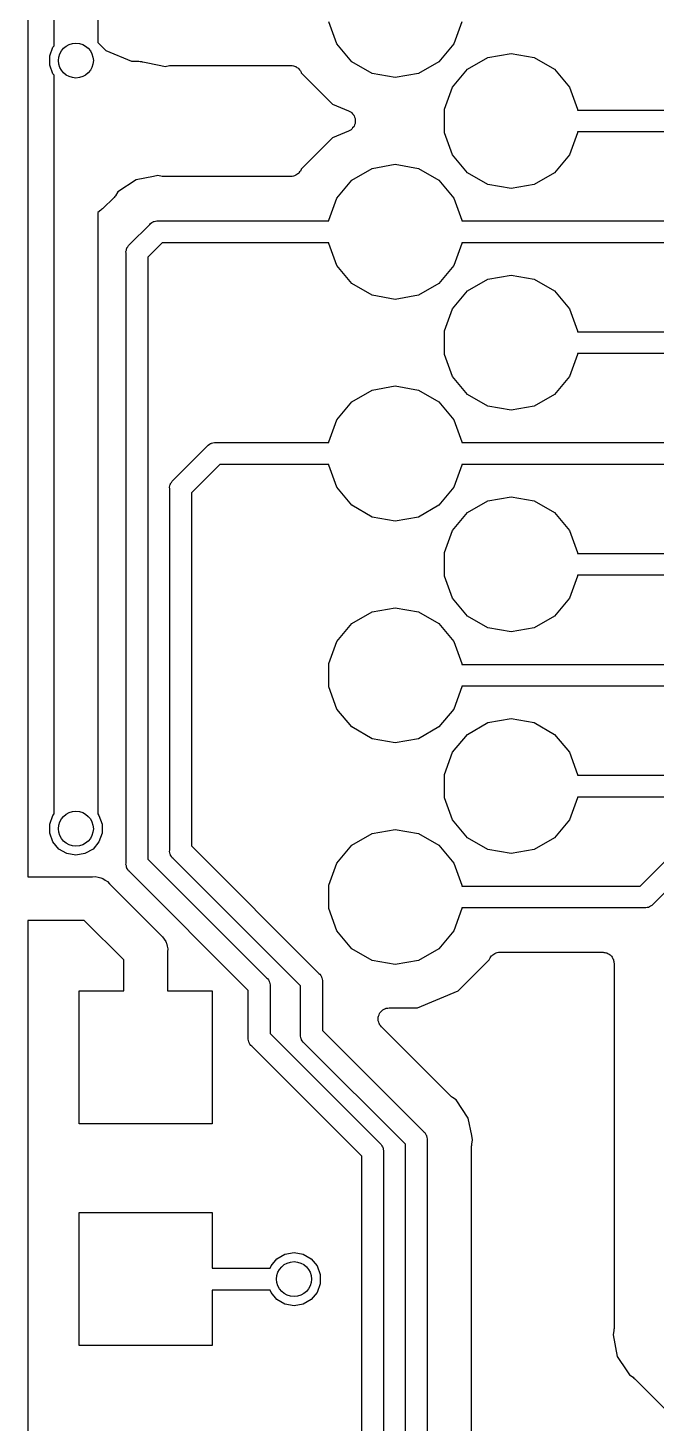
# Model space of a CAD drawing. Extents: x 61 to 194, y -153 to -61.
# Drawn here: x 172.65 to 179.85, y -107.01 to -91.03 of the extents above; entities that cross this region are included whole.
import ezdxf

# ---------------------------------------------------------------- set-up
doc = ezdxf.new("R2010")
doc.units = 0
doc.header["$MEASUREMENT"] = 0
doc.layers.add('BLACK', color=7, linetype='CONTINUOUS')

msp = doc.modelspace()

# ---------------------------------------------------------------- linework, layer by layer
at = {"layer": 'BLACK', "linetype": 'CONTINUOUS'}
for p, q in [((172.95, -91.2312), (172.95, -80.8688)), ((173.45, -80.8688), (173.45, -91.1927)), ((172.65, -81.6329), (172.65, -100.75)), ((176.19, -91.2089), (176.098, -90.9564)), ((177.622, -90.9564), (177.53, -91.2089)), ((172.9, -91.3471), (172.936, -91.2477)), ((172.936, -91.2477), (172.95, -91.2312)), ((173.45, -91.1927), (173.542, -91.285)), ((176.363, -91.4147), (176.19, -91.2089)), ((177.53, -91.2089), (177.357, -91.4147)), ((172.9, -91.4529), (172.9, -91.3471)), ((173.542, -91.285), (173.839, -91.408)), ((173.839, -91.408), (173.921, -91.408)), ((173.921, -91.408), (173.936, -91.4106)), ((173.936, -91.4106), (173.951, -91.4116)), ((173.951, -91.4116), (173.958, -91.4144)), ((173.958, -91.4144), (173.965, -91.4157)), ((173.965, -91.4157), (173.966, -91.4165)), ((173.966, -91.4165), (174.172, -91.4574)), ((176.595, -91.5491), (176.363, -91.4147)), ((177.357, -91.4147), (177.125, -91.5491)), ((177.689, -91.4993), (177.922, -91.3649)), ((177.922, -91.3649), (178.186, -91.3182)), ((178.186, -91.3182), (178.451, -91.3649)), ((178.451, -91.3649), (178.684, -91.4993)), ((172.936, -91.5523), (172.9, -91.4529)), ((172.95, -91.5688), (172.936, -91.5523)), ((172.95, -100.031), (172.95, -91.5688)), ((174.172, -91.4574), (174.172, -91.4574)), ((174.172, -91.4574), (174.222, -91.4674)), ((174.222, -91.4674), (174.272, -91.4574)), ((174.272, -91.4574), (174.285, -91.4572)), ((174.285, -91.4572), (174.297, -91.455)), ((174.297, -91.455), (175.663, -91.455)), ((175.663, -91.455), (175.671, -91.4565)), ((175.671, -91.4565), (175.679, -91.4561)), ((175.679, -91.4561), (175.692, -91.4603)), ((175.692, -91.4603), (175.706, -91.4627)), ((175.706, -91.4627), (175.713, -91.4668)), ((175.713, -91.4668), (175.721, -91.4693)), ((175.721, -91.4693), (175.732, -91.4778)), ((175.732, -91.4778), (175.744, -91.4847)), ((175.744, -91.4847), (175.75, -91.4911)), ((175.75, -91.4911), (175.756, -91.4962)), ((175.756, -91.4962), (175.764, -91.5079)), ((175.764, -91.5079), (175.773, -91.5185)), ((175.773, -91.5185), (175.776, -91.5264)), ((175.776, -91.5264), (175.78, -91.5334)), ((175.78, -91.5334), (175.783, -91.5414)), ((175.783, -91.5414), (176.141, -91.8987)), ((176.86, -91.5958), (176.595, -91.5491)), ((177.125, -91.5491), (176.86, -91.5958)), ((177.516, -91.7051), (177.689, -91.4993)), ((178.684, -91.4993), (178.856, -91.7051)), ((177.424, -91.9576), (177.516, -91.7051)), ((178.856, -91.7051), (178.948, -91.9576)), ((176.141, -91.8987), (176.324, -91.9747)), ((176.324, -91.9747), (176.338, -91.9836)), ((176.338, -91.9836), (176.353, -91.9912)), ((176.353, -91.9912), (176.357, -91.9954)), ((176.357, -91.9954), (176.361, -91.9984)), ((176.361, -91.9984), (176.371, -92.0115)), ((176.371, -92.0115), (176.383, -92.0238)), ((176.383, -92.0238), (176.385, -92.0289)), ((176.385, -92.0289), (176.388, -92.0334)), ((176.388, -92.0334), (176.393, -92.0492)), ((176.393, -92.0492), (176.4, -92.0645)), ((176.4, -92.0645), (176.4, -92.0701)), ((177.424, -92.2264), (177.424, -91.9576)), ((178.948, -91.9576), (178.948, -91.967)), ((178.948, -91.967), (182.256, -91.967)), ((176.324, -92.2093), (176.141, -92.2853)), ((176.338, -92.2004), (176.324, -92.2093)), ((176.353, -92.1928), (176.338, -92.2004)), ((176.357, -92.1886), (176.353, -92.1928)), ((176.361, -92.1856), (176.357, -92.1886)), ((176.371, -92.1725), (176.361, -92.1856)), ((176.383, -92.1602), (176.371, -92.1725)), ((176.385, -92.1551), (176.383, -92.1602)), ((176.388, -92.1506), (176.385, -92.1551)), ((176.393, -92.1348), (176.388, -92.1506)), ((176.4, -92.1195), (176.393, -92.1348)), ((176.4, -92.0701), (176.401, -92.0754)), ((176.401, -92.1086), (176.4, -92.1139)), ((176.4, -92.1139), (176.4, -92.1195)), ((176.401, -92.0754), (176.401, -92.092)), ((176.401, -92.092), (176.401, -92.1086)), ((182.303, -92.217), (178.948, -92.217)), ((178.948, -92.217), (178.948, -92.2264)), ((176.141, -92.2853), (175.783, -92.6426)), ((177.516, -92.4789), (177.424, -92.2264)), ((178.948, -92.2264), (178.856, -92.4789)), ((177.689, -92.6847), (177.516, -92.4789)), ((178.856, -92.4789), (178.684, -92.6847)), ((175.744, -92.6993), (175.732, -92.7062)), ((175.75, -92.6929), (175.744, -92.6993)), ((175.756, -92.6878), (175.75, -92.6929)), ((175.764, -92.6761), (175.756, -92.6878)), ((175.773, -92.6655), (175.764, -92.6761)), ((175.776, -92.6576), (175.773, -92.6655)), ((175.78, -92.6506), (175.776, -92.6576)), ((175.783, -92.6426), (175.78, -92.6506)), ((176.363, -92.7693), (176.595, -92.6349)), ((176.595, -92.6349), (176.86, -92.5882)), ((176.86, -92.5882), (177.125, -92.6349)), ((177.125, -92.6349), (177.357, -92.7693)), ((177.922, -92.8191), (177.689, -92.6847)), ((178.684, -92.6847), (178.451, -92.8191)), ((173.891, -92.7657), (173.682, -92.9056)), ((174.088, -92.7266), (173.891, -92.7657)), ((174.138, -92.7166), (174.088, -92.7266)), ((174.088, -92.7266), (174.088, -92.7266)), ((174.188, -92.7266), (174.138, -92.7166)), ((174.201, -92.7268), (174.188, -92.7266)), ((174.213, -92.729), (174.201, -92.7268)), ((175.663, -92.729), (174.213, -92.729)), ((175.671, -92.7275), (175.663, -92.729)), ((175.679, -92.7279), (175.671, -92.7275)), ((175.692, -92.7237), (175.679, -92.7279)), ((175.706, -92.7213), (175.692, -92.7237)), ((175.713, -92.7172), (175.706, -92.7213)), ((175.721, -92.7146), (175.713, -92.7172)), ((175.732, -92.7062), (175.721, -92.7146)), ((176.19, -92.9751), (176.363, -92.7693)), ((177.357, -92.7693), (177.53, -92.9751)), ((178.186, -92.8658), (177.922, -92.8191)), ((178.451, -92.8191), (178.186, -92.8658)), ((173.637, -92.9673), (173.505, -93.0995)), ((173.645, -92.9571), (173.637, -92.9673)), ((173.653, -92.9481), (173.645, -92.9571)), ((173.682, -92.9056), (173.653, -92.9481)), ((176.098, -93.2276), (176.19, -92.9751)), ((177.53, -92.9751), (177.622, -93.2276)), ((173.486, -93.1153), (173.45, -93.1394)), ((173.45, -93.1394), (173.45, -100.031)), ((173.495, -93.1066), (173.486, -93.1153)), ((173.505, -93.0995), (173.495, -93.1066)), ((173.815, -93.5078), (174.046, -93.2775)), ((174.046, -93.2775), (174.056, -93.2648)), ((174.056, -93.2648), (174.071, -93.2565)), ((174.071, -93.2565), (174.084, -93.247)), ((174.084, -93.247), (174.09, -93.2455)), ((174.09, -93.2455), (174.095, -93.2427)), ((174.095, -93.2427), (174.111, -93.2398)), ((174.111, -93.2398), (174.127, -93.2356)), ((174.127, -93.2356), (174.143, -93.237)), ((174.143, -93.237), (176.098, -93.237)), ((176.098, -93.237), (176.098, -93.2276)), ((177.622, -93.2276), (177.622, -93.237)), ((177.622, -93.237), (181.886, -93.237)), ((174.19, -93.487), (174.025, -93.6518)), ((176.098, -93.487), (174.19, -93.487)), ((176.098, -93.4964), (176.098, -93.487)), ((176.19, -93.7489), (176.098, -93.4964)), ((177.622, -93.4964), (177.53, -93.7489)), ((181.933, -93.487), (177.622, -93.487)), ((177.622, -93.487), (177.622, -93.4964)), ((173.774, -93.5889), (173.778, -93.5729)), ((173.775, -93.6055), (173.774, -93.5889)), ((173.775, -100.595), (173.775, -93.6055)), ((173.778, -93.5729), (173.781, -93.5566)), ((173.781, -93.5566), (173.784, -93.5518)), ((173.784, -93.5518), (173.785, -93.5464)), ((173.785, -93.5464), (173.794, -93.5328)), ((173.794, -93.5328), (173.803, -93.5184)), ((173.803, -93.5184), (173.815, -93.5078)), ((174.025, -93.6518), (174.025, -100.548)), ((176.363, -93.9547), (176.19, -93.7489)), ((177.53, -93.7489), (177.357, -93.9547)), ((176.595, -94.0891), (176.363, -93.9547)), ((177.357, -93.9547), (177.125, -94.0891)), ((177.689, -94.0393), (177.922, -93.9049)), ((177.922, -93.9049), (178.186, -93.8582)), ((178.186, -93.8582), (178.451, -93.9049)), ((178.451, -93.9049), (178.684, -94.0393)), ((176.86, -94.1358), (176.595, -94.0891)), ((177.125, -94.0891), (176.86, -94.1358)), ((177.516, -94.2451), (177.689, -94.0393)), ((178.684, -94.0393), (178.856, -94.2451)), ((177.424, -94.4976), (177.516, -94.2451)), ((178.856, -94.2451), (178.948, -94.4976)), ((177.424, -94.7664), (177.424, -94.4976)), ((178.948, -94.4976), (178.948, -94.507)), ((178.948, -94.507), (181.716, -94.507)), ((177.516, -95.0189), (177.424, -94.7664)), ((178.948, -94.7664), (178.856, -95.0189)), ((181.763, -94.757), (178.948, -94.757)), ((178.948, -94.757), (178.948, -94.7664)), ((177.689, -95.2247), (177.516, -95.0189)), ((178.856, -95.0189), (178.684, -95.2247)), ((176.363, -95.3093), (176.595, -95.1749)), ((176.595, -95.1749), (176.86, -95.1282)), ((176.86, -95.1282), (177.125, -95.1749)), ((177.125, -95.1749), (177.357, -95.3093)), ((177.922, -95.3591), (177.689, -95.2247)), ((178.684, -95.2247), (178.451, -95.3591)), ((176.19, -95.5151), (176.363, -95.3093)), ((177.357, -95.3093), (177.53, -95.5151)), ((178.186, -95.4058), (177.922, -95.3591)), ((178.451, -95.3591), (178.186, -95.4058)), ((176.098, -95.7676), (176.19, -95.5151)), ((177.53, -95.5151), (177.622, -95.7676)), ((174.315, -96.2078), (174.706, -95.8175)), ((174.706, -95.8175), (174.716, -95.8048)), ((174.716, -95.8048), (174.731, -95.7965)), ((174.731, -95.7965), (174.744, -95.787)), ((174.744, -95.787), (174.75, -95.7855)), ((174.75, -95.7855), (174.755, -95.7827)), ((174.755, -95.7827), (174.771, -95.7798)), ((174.771, -95.7798), (174.787, -95.7756)), ((174.787, -95.7756), (174.803, -95.777)), ((174.803, -95.777), (176.098, -95.777)), ((176.098, -95.777), (176.098, -95.7676)), ((177.622, -95.7676), (177.622, -95.777)), ((177.622, -95.777), (181.346, -95.777)), ((174.85, -96.027), (174.525, -96.3518)), ((176.098, -96.027), (174.85, -96.027)), ((176.098, -96.0364), (176.098, -96.027)), ((176.19, -96.2889), (176.098, -96.0364)), ((177.622, -96.0364), (177.53, -96.2889)), ((181.393, -96.027), (177.622, -96.027)), ((177.622, -96.027), (177.622, -96.0364)), ((174.294, -96.2328), (174.303, -96.2184)), ((174.303, -96.2184), (174.315, -96.2078)), ((174.274, -96.2889), (174.278, -96.2729)), ((174.275, -96.3055), (174.274, -96.2889)), ((174.275, -100.445), (174.275, -96.3055)), ((174.278, -96.2729), (174.281, -96.2566)), ((174.281, -96.2566), (174.284, -96.2518)), ((174.284, -96.2518), (174.285, -96.2464)), ((174.285, -96.2464), (174.294, -96.2328)), ((174.525, -96.3518), (174.525, -100.398)), ((176.363, -96.4947), (176.19, -96.2889)), ((177.53, -96.2889), (177.357, -96.4947)), ((176.595, -96.6291), (176.363, -96.4947)), ((177.357, -96.4947), (177.125, -96.6291)), ((177.689, -96.5793), (177.922, -96.4449)), ((177.922, -96.4449), (178.186, -96.3982)), ((178.186, -96.3982), (178.451, -96.4449)), ((178.451, -96.4449), (178.684, -96.5793)), ((176.86, -96.6758), (176.595, -96.6291)), ((177.125, -96.6291), (176.86, -96.6758)), ((177.516, -96.7851), (177.689, -96.5793)), ((178.684, -96.5793), (178.856, -96.7851)), ((177.424, -97.0376), (177.516, -96.7851)), ((178.856, -96.7851), (178.948, -97.0376)), ((177.424, -97.3064), (177.424, -97.0376)), ((178.948, -97.0376), (178.948, -97.047)), ((178.948, -97.047), (181.076, -97.047)), ((177.516, -97.5589), (177.424, -97.3064)), ((178.948, -97.3064), (178.856, -97.5589)), ((181.123, -97.297), (178.948, -97.297)), ((178.948, -97.297), (178.948, -97.3064)), ((179.666, -100.857), (183.108, -97.4155)), ((177.689, -97.7647), (177.516, -97.5589)), ((178.856, -97.5589), (178.684, -97.7647)), ((183.252, -97.625), (179.81, -101.067)), ((176.363, -97.8493), (176.595, -97.7149)), ((176.595, -97.7149), (176.86, -97.6682)), ((176.86, -97.6682), (177.125, -97.7149)), ((177.125, -97.7149), (177.357, -97.8493)), ((177.922, -97.8991), (177.689, -97.7647)), ((178.684, -97.7647), (178.451, -97.8991)), ((176.19, -98.0551), (176.363, -97.8493)), ((177.357, -97.8493), (177.53, -98.0551)), ((178.186, -97.9458), (177.922, -97.8991)), ((178.451, -97.8991), (178.186, -97.9458)), ((176.098, -98.3076), (176.19, -98.0551)), ((177.53, -98.0551), (177.622, -98.3076)), ((176.098, -98.5764), (176.098, -98.3076)), ((177.622, -98.3076), (177.622, -98.317)), ((177.622, -98.317), (180.806, -98.317)), ((176.19, -98.8289), (176.098, -98.5764)), ((177.622, -98.5764), (177.53, -98.8289)), ((180.853, -98.567), (177.622, -98.567)), ((177.622, -98.567), (177.622, -98.5764)), ((176.363, -99.0347), (176.19, -98.8289)), ((177.53, -98.8289), (177.357, -99.0347)), ((177.922, -98.9849), (178.186, -98.9382)), ((178.186, -98.9382), (178.451, -98.9849)), ((176.595, -99.1691), (176.363, -99.0347)), ((177.357, -99.0347), (177.125, -99.1691)), ((177.689, -99.1193), (177.922, -98.9849)), ((178.451, -98.9849), (178.684, -99.1193)), ((176.86, -99.2158), (176.595, -99.1691)), ((177.125, -99.1691), (176.86, -99.2158)), ((177.516, -99.3251), (177.689, -99.1193)), ((178.684, -99.1193), (178.856, -99.3251)), ((177.424, -99.5776), (177.516, -99.3251)), ((178.856, -99.3251), (178.948, -99.5776)), ((177.424, -99.8464), (177.424, -99.5776)), ((178.948, -99.5776), (178.948, -99.587)), ((178.948, -99.587), (180.236, -99.587)), ((177.516, -100.099), (177.424, -99.8464)), ((178.948, -99.8464), (178.856, -100.099)), ((180.283, -99.837), (178.948, -99.837)), ((178.948, -99.837), (178.948, -99.8464)), ((172.9, -100.147), (172.936, -100.048)), ((172.936, -100.048), (172.95, -100.031)), ((173.45, -100.031), (173.464, -100.048)), ((173.464, -100.048), (173.5, -100.147)), ((172.9, -100.253), (172.9, -100.147)), ((173.5, -100.147), (173.5, -100.253)), ((176.595, -100.255), (176.86, -100.208)), ((176.86, -100.208), (177.125, -100.255)), ((177.689, -100.305), (177.516, -100.099)), ((178.856, -100.099), (178.684, -100.305)), ((172.936, -100.352), (172.9, -100.253)), ((173.004, -100.433), (172.936, -100.352)), ((173.464, -100.352), (173.396, -100.433)), ((173.5, -100.253), (173.464, -100.352)), ((176.363, -100.389), (176.595, -100.255)), ((177.125, -100.255), (177.357, -100.389)), ((177.922, -100.439), (177.689, -100.305)), ((178.684, -100.305), (178.451, -100.439)), ((173.096, -100.486), (173.004, -100.433)), ((173.2, -100.505), (173.096, -100.486)), ((173.304, -100.486), (173.2, -100.505)), ((173.396, -100.433), (173.304, -100.486)), ((174.274, -100.461), (174.275, -100.445)), ((174.278, -100.477), (174.274, -100.461)), ((174.281, -100.493), (174.278, -100.477)), ((174.284, -100.498), (174.281, -100.493)), ((174.285, -100.504), (174.284, -100.498)), ((174.294, -100.517), (174.285, -100.504)), ((174.303, -100.532), (174.294, -100.517)), ((174.315, -100.542), (174.303, -100.532)), ((174.525, -100.398), (175.985, -101.858)), ((176.19, -100.595), (176.363, -100.389)), ((177.357, -100.389), (177.53, -100.595)), ((178.186, -100.486), (177.922, -100.439)), ((178.451, -100.439), (178.186, -100.486)), ((173.774, -100.611), (173.775, -100.595)), ((173.778, -100.627), (173.774, -100.611)), ((173.781, -100.643), (173.778, -100.627)), ((173.784, -100.648), (173.781, -100.643)), ((173.785, -100.654), (173.784, -100.648)), ((173.794, -100.667), (173.785, -100.654)), ((173.803, -100.682), (173.794, -100.667)), ((173.815, -100.692), (173.803, -100.682)), ((175.175, -102.052), (173.815, -100.692)), ((174.025, -100.548), (175.385, -101.908)), ((175.775, -102.002), (174.315, -100.542)), ((176.098, -100.848), (176.19, -100.595)), ((177.53, -100.595), (177.622, -100.848)), ((172.65, -100.75), (173.389, -100.75)), ((173.389, -100.75), (173.422, -100.747)), ((173.422, -100.747), (173.454, -100.756)), ((173.454, -100.756), (173.487, -100.761)), ((173.487, -100.761), (173.496, -100.767)), ((173.496, -100.767), (173.507, -100.77)), ((173.507, -100.77), (173.534, -100.789)), ((173.534, -100.789), (173.563, -100.806)), ((173.563, -100.806), (173.584, -100.831)), ((173.584, -100.831), (174.169, -101.416)), ((176.098, -101.116), (176.098, -100.848)), ((177.622, -100.848), (177.622, -100.857)), ((177.622, -100.857), (179.666, -100.857)), ((176.19, -101.369), (176.098, -101.116)), ((177.622, -101.116), (177.53, -101.369)), ((179.713, -101.107), (177.622, -101.107)), ((177.622, -101.107), (177.622, -101.116)), ((179.729, -101.108), (179.713, -101.107)), ((179.745, -101.104), (179.729, -101.108)), ((179.761, -101.101), (179.745, -101.104)), ((179.766, -101.098), (179.761, -101.101)), ((179.772, -101.097), (179.766, -101.098)), ((179.785, -101.088), (179.772, -101.097)), ((179.8, -101.079), (179.785, -101.088)), ((179.81, -101.067), (179.8, -101.079)), ((173.296, -101.25), (172.65, -101.25)), ((172.65, -101.25), (172.65, -109.85)), ((173.75, -101.704), (173.296, -101.25)), ((174.169, -101.416), (174.194, -101.437)), ((174.194, -101.437), (174.211, -101.466)), ((174.211, -101.466), (174.23, -101.493)), ((174.23, -101.493), (174.233, -101.504)), ((176.363, -101.575), (176.19, -101.369)), ((177.53, -101.369), (177.357, -101.575)), ((174.233, -101.504), (174.239, -101.513)), ((174.239, -101.513), (174.244, -101.546)), ((174.244, -101.546), (174.253, -101.578)), ((174.253, -101.578), (174.25, -101.611)), ((174.25, -101.611), (174.25, -102.058)), ((176.595, -101.709), (176.363, -101.575)), ((177.357, -101.575), (177.125, -101.709)), ((177.964, -101.656), (177.97, -101.651)), ((177.97, -101.651), (177.976, -101.645)), ((177.976, -101.645), (177.988, -101.638)), ((177.988, -101.638), (177.999, -101.629)), ((177.999, -101.629), (178.007, -101.627)), ((178.007, -101.627), (178.014, -101.623)), ((178.014, -101.623), (178.028, -101.62)), ((178.028, -101.62), (178.041, -101.616)), ((178.041, -101.616), (178.049, -101.616)), ((178.049, -101.616), (178.057, -101.615)), ((178.057, -101.615), (179.24, -101.615)), ((179.24, -101.615), (179.251, -101.617)), ((179.251, -101.617), (179.262, -101.617)), ((179.262, -101.617), (179.272, -101.621)), ((179.272, -101.621), (179.283, -101.623)), ((179.283, -101.623), (179.293, -101.628)), ((179.293, -101.628), (179.303, -101.632)), ((179.303, -101.632), (179.312, -101.639)), ((179.312, -101.639), (179.322, -101.645)), ((179.322, -101.645), (179.329, -101.653)), ((179.329, -101.653), (179.337, -101.66)), ((173.75, -102.058), (173.75, -101.704)), ((176.86, -101.756), (176.595, -101.709)), ((177.125, -101.709), (176.86, -101.756)), ((177.579, -102.059), (177.937, -101.701)), ((177.937, -101.701), (177.94, -101.693)), ((177.94, -101.693), (177.944, -101.686)), ((177.944, -101.686), (177.947, -101.678)), ((177.947, -101.678), (177.956, -101.668)), ((177.956, -101.668), (177.964, -101.656)), ((179.337, -101.66), (179.343, -101.67)), ((179.343, -101.67), (179.35, -101.678)), ((179.35, -101.678), (179.354, -101.689)), ((179.354, -101.689), (179.359, -101.699)), ((179.359, -101.699), (179.361, -101.71)), ((179.361, -101.71), (179.365, -101.72)), ((179.365, -101.72), (179.365, -101.731)), ((179.365, -101.731), (179.367, -101.742)), ((179.367, -101.742), (179.367, -105.925)), ((175.385, -101.908), (175.397, -101.918)), ((175.397, -101.918), (175.406, -101.933)), ((175.406, -101.933), (175.415, -101.946)), ((175.415, -101.946), (175.416, -101.952)), ((175.416, -101.952), (175.419, -101.957)), ((175.419, -101.957), (175.422, -101.973)), ((175.422, -101.973), (175.426, -101.989)), ((175.985, -101.858), (175.997, -101.868)), ((175.997, -101.868), (176.006, -101.883)), ((176.006, -101.883), (176.015, -101.896)), ((176.015, -101.896), (176.016, -101.902)), ((176.016, -101.902), (176.019, -101.907)), ((176.019, -101.907), (176.022, -101.923)), ((176.022, -101.923), (176.026, -101.939)), ((176.026, -101.939), (176.025, -101.955)), ((176.025, -101.955), (176.025, -102.512)), ((173.238, -103.582), (173.238, -102.058)), ((173.238, -102.058), (173.75, -102.058)), ((174.25, -102.058), (174.762, -102.058)), ((174.762, -102.058), (174.762, -103.582)), ((175.175, -102.595), (175.175, -102.052)), ((175.426, -101.989), (175.425, -102.005)), ((175.425, -102.005), (175.425, -102.548)), ((175.775, -102.558), (175.775, -102.002)), ((177.113, -102.252), (177.579, -102.059)), ((176.686, -102.306), (176.698, -102.294)), ((176.698, -102.294), (176.709, -102.282)), ((176.709, -102.282), (176.713, -102.279)), ((176.713, -102.279), (176.717, -102.275)), ((176.717, -102.275), (176.732, -102.268)), ((176.732, -102.268), (176.747, -102.26)), ((176.747, -102.26), (176.752, -102.259)), ((176.752, -102.259), (176.757, -102.256)), ((176.757, -102.256), (176.774, -102.255)), ((176.774, -102.255), (176.79, -102.252)), ((176.79, -102.252), (177.113, -102.252)), ((176.664, -102.39), (176.665, -102.374)), ((176.665, -102.395), (176.664, -102.39)), ((176.665, -102.357), (176.667, -102.352)), ((176.665, -102.374), (176.665, -102.357)), ((176.665, -102.401), (176.665, -102.395)), ((176.671, -102.417), (176.665, -102.401)), ((176.667, -102.352), (176.668, -102.346)), ((176.668, -102.346), (176.675, -102.331)), ((176.675, -102.433), (176.671, -102.417)), ((176.675, -102.331), (176.68, -102.316)), ((176.678, -102.437), (176.675, -102.433)), ((176.68, -102.442), (176.678, -102.437)), ((176.68, -102.316), (176.684, -102.311)), ((176.691, -102.455), (176.68, -102.442)), ((176.684, -102.311), (176.686, -102.306)), ((175.174, -102.611), (175.175, -102.595)), ((175.178, -102.627), (175.174, -102.611)), ((175.425, -102.548), (176.685, -103.808)), ((175.774, -102.575), (175.775, -102.558)), ((175.778, -102.591), (175.774, -102.575)), ((175.781, -102.607), (175.778, -102.591)), ((175.784, -102.612), (175.781, -102.607)), ((175.785, -102.617), (175.784, -102.612)), ((176.025, -102.512), (177.185, -103.671)), ((176.7, -102.469), (176.691, -102.455)), ((177.495, -103.263), (176.7, -102.469)), ((175.181, -102.643), (175.178, -102.627)), ((175.184, -102.648), (175.181, -102.643)), ((175.185, -102.654), (175.184, -102.648)), ((175.194, -102.667), (175.185, -102.654)), ((175.203, -102.682), (175.194, -102.667)), ((175.215, -102.692), (175.203, -102.682)), ((176.475, -103.952), (175.215, -102.692)), ((175.794, -102.631), (175.785, -102.617)), ((175.803, -102.645), (175.794, -102.631)), ((175.815, -102.656), (175.803, -102.645)), ((176.975, -103.815), (175.815, -102.656)), ((177.505, -103.27), (177.495, -103.263)), ((177.514, -103.279), (177.505, -103.27)), ((177.556, -103.307), (177.514, -103.279)), ((177.696, -103.517), (177.556, -103.307)), ((177.735, -103.714), (177.696, -103.517)), ((174.762, -103.582), (173.238, -103.582)), ((177.185, -103.671), (177.197, -103.682)), ((177.197, -103.682), (177.206, -103.696)), ((177.206, -103.696), (177.215, -103.71)), ((177.215, -103.71), (177.216, -103.715)), ((177.216, -103.715), (177.219, -103.72)), ((177.219, -103.72), (177.222, -103.737)), ((177.745, -103.764), (177.735, -103.714)), ((177.735, -103.714), (177.735, -103.714)), ((176.685, -103.808), (176.697, -103.818)), ((176.697, -103.818), (176.706, -103.833)), ((176.706, -103.833), (176.715, -103.846)), ((176.715, -103.846), (176.716, -103.852)), ((176.716, -103.852), (176.719, -103.857)), ((176.719, -103.857), (176.722, -103.873)), ((176.722, -103.873), (176.726, -103.889)), ((176.726, -103.889), (176.725, -103.905)), ((176.975, -107.748), (176.975, -103.815)), ((177.222, -103.737), (177.226, -103.753)), ((177.226, -103.753), (177.225, -103.769)), ((177.225, -103.769), (177.225, -107.795)), ((177.733, -103.838), (177.735, -103.826)), ((177.733, -107.725), (177.733, -103.838)), ((177.735, -103.814), (177.745, -103.764)), ((177.735, -103.826), (177.735, -103.814)), ((176.475, -107.448), (176.475, -103.952)), ((176.725, -103.905), (176.725, -107.495)), ((173.238, -106.122), (173.238, -104.598)), ((173.238, -104.598), (174.762, -104.598)), ((174.762, -104.598), (174.762, -105.235)), ((175.436, -105.208), (175.504, -105.127)), ((175.504, -105.127), (175.596, -105.074)), ((175.596, -105.074), (175.7, -105.055)), ((175.7, -105.055), (175.804, -105.074)), ((175.804, -105.074), (175.896, -105.127)), ((175.896, -105.127), (175.964, -105.208)), ((174.762, -105.235), (175.426, -105.235)), ((175.426, -105.235), (175.436, -105.208)), ((175.964, -105.208), (176, -105.307)), ((176, -105.307), (176, -105.413)), ((175.426, -105.485), (174.762, -105.485)), ((174.762, -105.485), (174.762, -106.122)), ((175.436, -105.512), (175.426, -105.485)), ((176, -105.413), (175.964, -105.512)), ((175.504, -105.593), (175.436, -105.512)), ((175.596, -105.646), (175.504, -105.593)), ((175.7, -105.665), (175.596, -105.646)), ((175.804, -105.646), (175.7, -105.665)), ((175.896, -105.593), (175.804, -105.646)), ((175.964, -105.512), (175.896, -105.593)), ((179.365, -105.95), (179.355, -106)), ((179.367, -105.925), (179.365, -105.937)), ((179.365, -105.937), (179.365, -105.95)), ((174.762, -106.122), (173.238, -106.122)), ((179.355, -106), (179.404, -106.247)), ((179.404, -106.247), (179.513, -106.411)), ((179.513, -106.411), (179.544, -106.456)), ((179.544, -106.456), (179.586, -106.485)), ((179.586, -106.485), (179.595, -106.493)), ((179.595, -106.493), (179.605, -106.501)), ((179.605, -106.501), (180.109, -107.005))]:
    msp.add_line(p, q, dxfattribs=at)
at = {"layer": 'BLACK'}
for centre in [(173.2, -91.4), (173.2, -100.2), (175.7, -105.36)]:
    msp.add_circle(centre, 0.2, dxfattribs=at)

doc.saveas('drawing.dxf')
